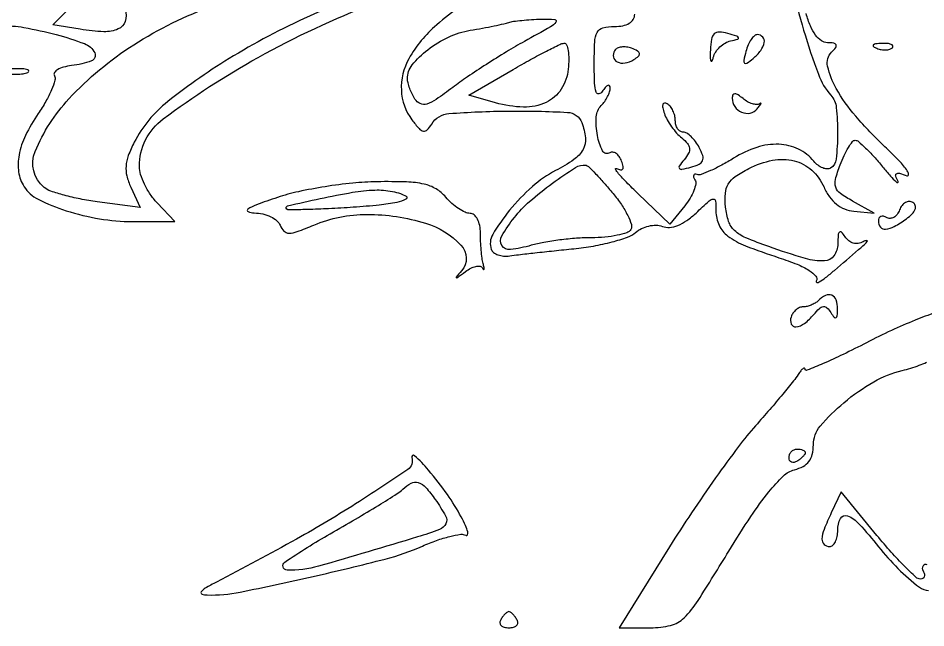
# Model space of a CAD drawing. Extents: x 4 to 800, y 0 to 528.
# Drawn here: x 180.1 to 291.9, y 0 to 75 of the extents above; entities that cross this region are included whole.
import ezdxf

# ---------------------------------------------------------------- set-up
doc = ezdxf.new("R2010")
doc.units = 0

msp = doc.modelspace()

# ---------------------------------------------------------------- linework, layer by layer
for points in [[(227, 79.389624, 0.032572), (216.578374, 75.566546, 0.031271), (206.592903, 70.377629, 0.032334), (198.489819, 64.757441, 0.106018), (194.372539, 59.753518, 0.02864), (193.639197, 58.111294, 0.071376), (193.352644, 56.831116, 0.080994), (193.454379, 55.621917, 0.04552), (193.942298, 54.227297), (195.079315, 51.731817), (189.814655, 52.430199, -0.015135), (187.705602, 52.775217, -0.017498), (185.721959, 53.234264, -0.016753), (184.081941, 53.734234, -0.09108), (183.274998, 54.186735, -0.328667), (182.173402, 58.630815, -0.089516), (186.324946, 65.098345, -0.063535), (194.31065, 71.752273, -0.0548), (204.109733, 76.586321, -0.025557), (210.003148, 78.394481, -0.01219), (217.738161, 80.142158, -0.011828), (225.326108, 81.477356, -0.036791), (230.5, 81.876413), (235.5, 81.89355)], [(242.418975, 72.161659, 0.009823), (240.200035, 70.880465, 0.006718), (237.729256, 69.342709, 0.006773), (235.387105, 67.795811, 0.013592), (233.589031, 66.50011, -0.012482), (231.552044, 65.02537, -0.076045), (230.384434, 64.461524, -0.180686), (229.586084, 64.509027, -0.148486), (228.935369, 65.070335, -0.028508), (228.587908, 65.695593, -0.024109), (228.291896, 66.391833, -0.024806), (228.083956, 67.054191, -0.060114), (228.015313, 67.561439, -0.174625), (228.602309, 69.267719, -0.059007), (230.50711, 71.136369, -0.055003), (233.075104, 72.703921, -0.068207), (235.746049, 73.535839, 0.004052), (237.25661, 73.801122, 0.004686), (238.691027, 74.078955, 0.004204), (239.900976, 74.335711, 0.027375), (240.5, 74.502946, -0.046983), (241.069832, 74.638226, -0.009882), (242.0875, 74.760347, -0.010275), (243.278125, 74.854743, -0.009574), (244.5, 74.902937, -0.022971), (246.150652, 74.860573, -0.595538), (246.296839, 74.537514, -0.101731), (245.640885, 73.9637, -0.002989)], [(265.317493, 71.102535, 0.010931), (265.304133, 70.172442, 0.09113), (265.38304, 69.760497, 0.651599), (265.509588, 69.754825, 0.05009), (265.673073, 70.188516, -0.078417), (265.970651, 70.860449, -0.058923), (266.486812, 71.484409, -0.059098), (267.132261, 71.968897, -0.080262), (267.811484, 72.228957, 0.014385), (268.698776, 72.44069, 0.446211), (268.789931, 72.620862, 0.229211), (268.580845, 72.815312, 0.007539), (267.455903, 73.142976, 0.053587), (266.400053, 73.314756, 0.206922), (265.790928, 73.089731, 0.163377), (265.450143, 72.442974, 0.031218)], [(269.695306, 70.942849, 0.01302), (269.435981, 69.834001, 0.253319), (269.534116, 69.50812, 0.363425), (269.817896, 69.483961, 0.020124), (270.578674, 70.065294, 0.057778), (271.52057, 71.051057, 0.11701), (271.950024, 72.027751, 0.227657), (271.765587, 72.703661, 0.217518), (271.116631, 73, 0.18499), (270.739542, 72.855541, 0.058693), (270.334727, 72.395712, 0.049464), (269.966194, 71.730253, 0.037801)], [(247.813358, 68.768055, -0.119092), (246.950683, 66.279728, -0.142366), (245.087216, 64.654635, -0.115714), (242.309949, 64.080255, -0.063293), (238.85535, 64.612553), (235.559147, 65.557891), (241.029574, 68.722691, -0.00527), (243.18444, 69.939211, -0.007432), (245.131986, 70.974356, -0.004626), (246.78297, 71.80145, -0.096831), (247.313358, 71.943746, -0.332328), (247.606946, 71.754471, -0.050118), (247.795744, 71.034091, -0.039792), (247.874898, 70.003056, -0.023437)], [(285.8125, 71.316886, 0.051402), (286.359369, 71.160852, 0.05415), (286.916927, 71.123424, 0.060344), (287.402231, 71.202593, 0.126455), (287.729167, 71.395833, 0.296942), (287.77538, 71.614691, 0.208169), (287.592839, 71.799335, 0.077125), (287.112848, 71.910055, 0.028489), (286.416667, 71.921053, 0.018894), (285.670344, 71.862007, 0.168741), (285.37858, 71.720685, 0.470617), (285.395823, 71.538436, 0.054073)], [(253.515713, 71.025424, 0.191013), (253.37394, 70.228674, 0.23802), (253.834197, 69.646206, 0.152732), (254.803525, 69.517896, 0.095806), (255.881592, 69.92682, 0.03936), (256.466726, 70.355474, 0.268353), (256.580022, 70.680389, 0.227867), (256.35823, 70.9802, 0.029854), (255.615871, 71.317163, 0.058511), (254.981629, 71.478786, 0.067768), (254.358823, 71.477104, 0.078711), (253.841624, 71.319872, 0.142196)], [(178.269032, 68.307009, 0.037336), (179.036634, 68.167106, 0.029507), (179.880008, 68.127736, 0.030339), (180.671085, 68.185595, 0.06278), (181.269032, 68.344063, 0.31318), (181.386009, 68.52287, 0.333666), (181.257153, 68.684921, 0.052471), (180.580113, 68.787295, 0.014395), (179.5, 68.805051, 0.012823), (178.431793, 68.764444, 0.080377), (177.900903, 68.643467, 0.597527), (177.883358, 68.48334, 0.087174)], [(268, 65.181462, 0.14952), (268.317467, 64.143574, 0.145714), (269.163916, 63.448203, 0.153455), (270.218058, 63.349036, 0.167778), (271.095466, 63.878799, 0.011454), (271.415111, 64.280415, 0.065134), (271.550331, 64.516998, 0.602896), (271.506274, 64.569738, 0.104625), (271.350343, 64.500343, -0.170249), (270.998296, 64.395306, -0.064341), (270.485536, 64.4864, -0.054147), (269.904727, 64.740574, -0.043033), (269.342009, 65.131121, 0.027438), (268.730002, 65.584757, 0.137229), (268.327326, 65.713855, 0.296551), (268.090481, 65.572178, 0.114277)], [(259.651191, 63.301938, 0.043441), (260.001137, 62.523163, 0.026645), (260.538081, 61.671313, 0.026609), (261.16447, 60.878886, 0.042322), (261.788121, 60.281256, -0.045494), (262.490501, 59.599597, -0.150229), (262.745425, 59.015011, -0.154055), (262.624914, 58.397462, -0.048612), (262.091234, 57.60993, 0.01799), (261.481947, 56.819579, 0.351755), (261.497957, 56.532457, 0.266756), (261.810966, 56.429685, 0.012914), (262.918957, 56.689058, 0.042697), (263.923729, 57.04575, 0.18842), (264.353828, 57.487656, 0.184205), (264.37569, 58.110978, 0.040555), (263.940925, 59.110384, 0.036702), (263.482751, 59.833498, 0.042433), (262.943285, 60.444925, 0.047181), (262.405612, 60.869794, 0.144606), (261.964816, 61, -0.147594), (261.596882, 61.111028, -0.098985), (261.283415, 61.423289, -0.082632), (261.072083, 61.890099, -0.065147), (261, 62.440983, 0.061228), (260.926678, 63.037497, 0.051131), (260.709615, 63.638145, 0.053261), (260.389924, 64.153342, 0.089092), (260.011454, 64.492921, 0.143719), (259.672428, 64.586053, 0.325756), (259.471602, 64.434263, 0.127526), (259.454243, 64.001157, 0.030476)], [(253.325374, 53.454269, -0.024226), (254.361215, 52.076648, -0.034208), (255.134442, 50.75055, -0.036496), (255.589447, 49.632637, -0.220249), (255.516357, 49.026466, -0.173561), (255.017106, 48.628061, -0.030135), (253.835278, 48.301524, -0.029635), (252.338103, 48.075144, -0.022708), (250.684381, 48, 0.01827), (248.841393, 47.932635, 0.012752), (246.77105, 47.727891, 0.012884), (244.793484, 47.429333, 0.025929), (243.256883, 47.073673, -0.037626), (240.695111, 46.543479, -0.296517), (239.652708, 47.044001, -0.275693), (239.642367, 48.245305, -0.034289), (241.174928, 50.495255, -0.047333), (243.057653, 52.471723, -0.02138), (245.860203, 54.702722, -0.015519), (248.699412, 56.639069, -0.177732), (250, 56.924065, -0.162868), (250.299297, 56.776161, -0.006194), (251.183079, 55.876573, -0.010563), (252.206502, 54.762519, -0.007184)], [(212, 52.958505, 0.006401), (209.416839, 52.059132, 0.059671), (208.365099, 51.528789, 0.59526), (208.39227, 51.225332, 0.09643), (209.143011, 51.061093, -0.050993), (210.195737, 50.928803, -0.054541), (211.175038, 50.586919, -0.061106), (211.941087, 50.099234, -0.129571), (212.349088, 49.532674, 0.105712), (212.80949, 48.825409, 0.200113), (213.428416, 48.572373, 0.086387), (214.436121, 48.754972, 0.011044), (216.492499, 49.561313, -0.098696), (223.023344, 50.878552, -0.075935), (230.231016, 49.794314, -0.126621), (234.606042, 47.09514, -0.390961), (234.671855, 43.920083, 0.003122), (234.014081, 43.167703, 0.585205), (234.042379, 43.089396, 0.203349), (234.19704, 43.126612, 0.001914), (235.152754, 43.839966, -0.041557), (235.817386, 44.258475, -0.066504), (236.447308, 44.485622, -0.094072), (236.946817, 44.498451, -0.231003), (237.238859, 44.291738, 0.061973), (237.374973, 44.102915, 0.618297), (237.446182, 44.123786, 0.094118), (237.443987, 44.354307, 0.012501), (237.336105, 44.831787, -0.029029), (237.206633, 45.508037, -0.010434), (237.098731, 46.482712, -0.01031), (237.024646, 47.558301, -0.012038), (237, 48.581787, 0.050867), (236.90562, 49.507093, 0.07082), (236.624658, 50.28965, 0.090911), (236.20998, 50.815844, 0.182498), (235.722241, 51, -0.110654), (235.113627, 51.136361, -0.037189), (234.31679, 51.5875, -0.034867), (233.481607, 52.234644, -0.033456), (232.732028, 53, 0.080747), (231.529448, 54.016117, 0.080193), (230.064151, 54.601995, 0.047825), (227.912055, 54.871858, 0.011086), (224.259787, 54.897412, 0.021241), (221.270634, 54.724896, 0.014183), (217.870063, 54.28554, 0.014294), (214.591397, 53.670484, 0.02706)], [(227.837181, 53.121789, -0.588776), (227.814616, 52.735835, -0.060268), (226.715239, 52.362027, -0.02646), (224.543527, 52.023898, -0.008826), (221.337181, 51.754262, -0.003904), (218.308595, 51.577078, -0.006124), (215.702292, 51.476996, -0.002071), (213.461821, 51.427714, -0.189975), (213.159984, 51.540509, -0.605548), (213.259004, 51.926239, -0.004547), (217.274115, 52.830176, -0.011072), (221.24337, 53.594385, -0.032853), (224, 53.877595, -0.031236), (225.055259, 53.850409, -0.026574), (226.158422, 53.693436, -0.027438), (227.149127, 53.441163, -0.065278)], [(288.611848, 51.430874, -0.069662), (288.308048, 50.88198, -0.099962), (287.893882, 50.513622, -0.123645), (287.43751, 50.381589, -0.148363), (287.007063, 50.495635, 0.081847), (286.622228, 50.653933, 0.160356), (286.295825, 50.624118, 0.182842), (286.078957, 50.413498, 0.110022), (286, 50.059017, 0.175195), (286.266017, 49.323119, 0.244767), (286.899481, 49.057562, 0.107964), (287.968517, 49.386181, 0.02952), (289.460361, 50.347357, 0.03914), (290.163155, 50.950955, 0.101146), (290.528494, 51.506955, 0.175131), (290.543944, 51.975128, 0.177702), (290.256275, 52.341613, 0.14238), (289.810766, 52.465255, 0.12404), (289.341459, 52.34093, 0.10245), (288.918789, 51.977656, 0.072685)], [(278.583333, 40.25, -0.060298), (278.216992, 39.962764, -0.039065), (277.735417, 39.720312, -0.038959), (277.219703, 39.554865, -0.058206), (276.75, 39.5, 0.103817), (276.304716, 39.406537, 0.070354), (275.8625, 39.132812, 0.066536), (275.490331, 38.727815, 0.072264), (275.25, 38.25, 0.178912), (275.277961, 37.385384, 0.334329), (275.847603, 37.044623, 0.136842), (276.91292, 37.467893, 0.057033), (278.039284, 38.547334, -0.02978), (278.736679, 39.292543, -0.161609), (279.230994, 39.524376, -0.223661), (279.670198, 39.37786, -0.060935), (280.146416, 38.797334, 0.026719), (280.556352, 38.221561, 0.363269), (280.790849, 38.173596, 0.254304), (280.947765, 38.414352, 0.017705), (280.984687, 39.25, 0.084025), (280.809254, 40.344692, 0.215664), (280.274162, 40.917482, 0.214899), (279.489021, 40.894888, 0.083511)], [(228.535198, 20.940042, -0.336112), (228.057158, 19.494122, -0.008969), (222.101721, 15.549109, -0.014611), (214.334292, 10.915217, -0.007839), (204.5, 5.631721, 0.011051), (203.115003, 4.876126, 0.105559), (202.616908, 4.428693, 0.50114), (202.700854, 4.157825, 0.080027), (203.342916, 4.040038, 0.054917), (207.414024, 4.399234, 0.006371), (216.382036, 6.315089, 0.007184), (225.271639, 8.467716, 0.040998), (229.858685, 10.058893, -0.018409), (231.59908, 10.752079, -0.024768), (233.223093, 11.241471, -0.023362), (234.568595, 11.509251, -0.177662), (235.191282, 11.381781, 0.455309), (235.399131, 11.446292, 0.165681), (235.429687, 11.796826, 0.046055), (235.158745, 12.578965, 0.016422), (234.635254, 13.639935, 0.031477), (232.924452, 16.404612, 0.019756), (230.602956, 19.417077, 0.035952), (228.899469, 21.181057, 0.772492)], [(277, 21.559017, -0.151918), (276.934461, 21.34829, -0.038439), (276.70625, 21.066025, -0.035638), (276.382774, 20.768994, -0.029505), (276, 20.5, -0.082592), (275.6179, 20.343488, -0.161196), (275.29375, 20.3746, -0.182303), (275.078288, 20.586039, -0.108972), (275, 20.940983, -0.093332), (275.076123, 21.345238, -0.09642), (275.29375, 21.688914, -0.099167), (275.618444, 21.918938, -0.105053), (276, 22, -0.042167), (276.382849, 21.967655, -0.061769), (276.70625, 21.870461, -0.081139), (276.92554, 21.727648, -0.210953)], [(231.443296, 15.777494, -0.024155), (232.712388, 13.765407, -0.244566), (232.745637, 12.80751, -0.194833), (231.969285, 12.0973, -0.015155), (229.25, 11.178674, -0.004015), (217.052398, 7.572662, -0.0792), (213.185802, 7.101149, -0.724405), (212.903067, 8.083512, -0.019814), (218.5, 11.573623, 0.00343), (221.633614, 13.387883, 0.004689), (224.429063, 15.067547, 0.003106), (226.750086, 16.51187, 0.05354), (227.45, 17.066186, -0.076855), (228.465151, 17.79613, -0.198068), (229.348412, 17.865975, -0.133629), (230.26357, 17.269205, -0.029071)], [(239.5, 1, 0.146489), (239.397987, 0.620597, 0.191582), (239.538811, 0.29375, 0.134005), (239.925364, 0.072951, 0.063222), (240.5, 0, 0.063222), (241.074636, 0.072951, 0.134005), (241.461189, 0.29375, 0.191582), (241.602013, 0.620597, 0.146489), (241.5, 1, 0.025622), (241.235369, 1.382847, 0.032351), (240.951311, 1.70625, 0.033983), (240.686704, 1.937141, 0.163822), (240.5, 2, 0.163822), (240.313296, 1.937141, 0.033983), (240.048689, 1.70625, 0.032351), (239.764631, 1.382847, 0.025622)]]:
    msp.add_lwpolyline(points, format="xyb", close=True)
for points in [[(193.269471, 76.077544, -0.140452), (193.235463, 74.618315, -0.21748), (192.40826, 73.695227, -0.113804), (190.630393, 73.362146, -0.02987), (187.727604, 73.656778), (184.339878, 74.20653), (190.169939, 80.091155, 0.01451)], [(237.659293, 78.666359, 0.034224), (231.617689, 74.203513, 0.088706), (228.187371, 70.040508, 0.139809), (227.259032, 66.153506, 0.152095), (228.571288, 62.504871, 0.01976), (229.438683, 61.446694, 0.160861), (229.972882, 61.136812, 0.258559), (230.44417, 61.282276, 0.053002), (230.997637, 61.996177, -0.24016), (233.12494, 63.288263, -0.016285), (240.42223, 63.593987, -0.015295), (247.736609, 63.438293, -0.296093), (249.487346, 62.168213, -0.068334), (249.927574, 60.296468, -0.150081), (249.633464, 58.870465, -0.116082), (248.509922, 57.621207, -0.032719), (246.25, 56.261052, 0.062642), (243.390831, 54.298723, 0.039871), (240.593675, 51.382053, 0.037391), (238.512853, 48.405092, 0.222928), (238.334855, 46.568322, 0.148089), (238.621393, 46.180336, 0.076342), (239.159398, 45.894579, 0.065091), (239.855615, 45.749193, 0.05509), (240.607629, 45.774924, -0.007041), (241.693461, 45.917092, -0.001287), (243.706616, 46.146641, -0.001384), (246.064124, 46.402708, -0.001257), (248.5, 46.65428, 0.018495), (250.91474, 46.988134, 0.020672), (253.209081, 47.49087, 0.020493), (255.112707, 48.075624, 0.094353), (256.105382, 48.653467, -0.067657), (256.845404, 49.138515, -0.055899), (257.737236, 49.447391, -0.057836), (258.638898, 49.543493, -0.089499), (259.406263, 49.397597, 0.116136), (260.281628, 49.278547, 0.070831), (261.300465, 49.525165, 0.057492), (262.409327, 50.122004, 0.036405), (263.550881, 51.0478, -0.005098), (265.17819, 52.545638, -0.159454), (265.671266, 52.764385, -0.417739), (265.944516, 52.538814, -0.022324), (266, 51.296759, 0.109685), (266.38966, 49.541864, 0.124685), (267.477282, 48.210795, 0.066975), (269.638618, 47.019157, 0.013695), (273.757756, 45.549375, -0.016334), (275.999664, 44.736057, -0.045072), (277.495689, 43.974692, -0.078662), (278.292716, 43.27868, -0.313852), (278.346505, 42.667057, 0.529837), (278.422024, 42.512286, 0.170055), (278.7292, 42.572798, 0.032985), (279.510564, 43.104309, 0.010824), (280.58875, 43.98502, 0.001325), (283.570186, 46.543638, 0.017822), (284.625707, 47.522071, 0.702596), (284.564705, 47.652563, 0.106869), (284.138197, 47.518589, -0.091885), (283.529106, 47.307213, -0.103987), (282.912265, 47.342073, -0.101734), (282.351451, 47.624449, -0.084441), (281.903509, 48.121885, 0.040224), (281.478445, 48.686856, 0.429146), (281.220717, 48.695783, 0.184504), (281.054109, 48.332276, 0.014514), (281.015313, 47.25, -0.156642), (280.532353, 45.780648, -0.229472), (279.353047, 45.149594, -0.082497), (277.034415, 45.439575, -0.012019), (272.5, 46.907479, -0.016069), (269.680156, 47.99876, -0.085334), (268.294091, 48.890394, -0.127779), (267.56499, 50.01616, -0.055451), (267.190839, 51.773701, -0.041728), (267.164189, 53.48669, -0.118964), (267.519497, 54.616601, -0.107652), (268.376361, 55.525462, -0.030787), (270.048543, 56.525102, -0.071278), (272.968789, 57.541489, -0.10968), (275.633079, 57.472557, -0.123401), (277.800821, 56.316547, -0.106186), (279.312925, 54.215155, 0.051776), (279.985519, 53.028423, 0.069657), (280.833837, 52.132603, 0.074572), (281.84569, 51.546966, 0.07141), (283, 51.272766), (285.5, 51.045531), (282.832586, 52.511432, -0.028509), (281.321549, 53.457739, -0.157495), (280.754293, 54.216667, -0.149001), (280.721656, 55.187219, -0.024683), (281.301824, 56.988666, -0.01926), (281.788794, 58.142267, -0.027939), (282.312642, 59.115421, -0.026938), (282.807527, 59.833321, -0.232401), (283.14676, 60, -0.179999), (283.548832, 59.850408, -0.013269), (284.432499, 59.045312, -0.017124), (285.453194, 57.995024, -0.012095), (286.529134, 56.75, 0.006621), (287.512416, 55.586694, 0.022851), (288.192798, 54.871795, 0.229039), (288.381898, 54.810359, 0.523519), (288.437567, 54.919939, -0.038432), (288.13837, 55.594081, -0.344518), (288.23438, 55.881213, -0.22053), (288.608905, 55.937981, -0.020684), (289.514776, 55.632704, 0.581677), (289.731187, 55.810324, 0.120048), (289.478718, 56.392637, 0.030828), (288.43392, 57.608944, 0.011044), (286.804171, 59.212765, -0.025831), (283.208891, 62.966404, -0.049892), (280.819952, 66.366316, -0.071378), (279.753669, 69.113114, -0.258852), (280.251244, 70.851244, 0.033055), (280.750722, 71.421521, 0.273222), (280.790264, 71.75, 0.26381), (280.520466, 71.951425, 0.03137), (279.747004, 72, -0.154291), (278.98568, 72.24066, -0.080952), (278.268339, 72.941671, -0.059672), (277.62887, 74.068548, -0.031899), (277.104476, 75.583788, -0.038603)], [(275.34026, 79.050863, 0.015969), (276.802702, 73.531005, 0.015981), (278.614647, 68.115662, 0.093246), (280.155367, 65.55, -0.157345), (280.821611, 64.036282, -0.0268), (280.977587, 60.849365, -0.024221), (280.809158, 57.681443, -0.233002), (280.113307, 56.570027, -0.156967), (279.687845, 56.464926, -0.080781), (279.147997, 56.591568, -0.067334), (278.579639, 56.921606, -0.054431), (278.072289, 57.412897, 0.107887), (276.15826, 58.908008, 0.1028), (273.761304, 59.502996, 0.088811), (271.034245, 59.122234, 0.059874), (268.178071, 57.793314, -0.014223), (266.709179, 56.939265, -0.019476), (265.338287, 56.261323, -0.016566), (264.184716, 55.790938, -0.168829), (263.67567, 55.780986, 0.103023), (263.406807, 55.810581, 0.282645), (263.260622, 55.700232, 0.182334), (263.257665, 55.464905, 0.051403), (263.42031, 55.128941, -0.185968), (263.515722, 54.621459, -0.04907), (263.283415, 53.813456, -0.042893), (262.815612, 52.878092, -0.032805), (262.155306, 51.943467), (260.321332, 49.678605), (256.410666, 53.428279, -0.006758), (254.990089, 54.827711, -0.017345), (254.012581, 55.888217, -0.051328), (253.635318, 56.430948, -0.741905), (253.738546, 56.537038, 0.060511), (254.245803, 56.348041, 0.305878), (254.514426, 56.448508, 0.213971), (254.58253, 56.788612, 0.035628), (254.383761, 57.442319, 0.059552), (254.092658, 57.994217, 0.090381), (253.710364, 58.377117, 0.119923), (253.300973, 58.534592, 0.172192), (252.924532, 58.453358, -0.438326), (252.042856, 58.699869, -0.073442), (251.411865, 60.570454, -0.056947), (251.260918, 62.891406, -0.186253), (251.873216, 64.273216, 0.041792), (252.303277, 64.781877, 0.036575), (252.664509, 65.377445, 0.038334), (252.910649, 65.967064, 0.083547), (252.984687, 66.45, 0.172502), (252.889554, 66.705667, 0.33739), (252.689119, 66.750938, 0.112638), (252.375355, 66.51093, 0.029944), (252, 66, -0.212321), (251.578012, 65.72435, -0.375494), (251.248894, 65.929865, -0.063395), (251.064582, 67.019476, -0.009431), (251.015313, 69.25, -0.011343), (251.071036, 72.113029, -0.110396), (251.383105, 73.276531, -0.214861), (252.085289, 73.827783, -0.060643), (253.5, 74, 0.04716), (254.543379, 74.09863, 0.088208), (255.333333, 74.4, 0.118484), (255.822179, 74.88002, 0.140575), (256, 75.5, 0.131934)], [(177.953654, 74.066238, -0.057044), (180.782736, 73.884689, -0.019958), (184.768718, 73.001884, -0.025983), (188.229146, 71.894087, -0.189767), (189.494408, 70.746072, -0.445707), (189.104293, 69.768463, -0.058781), (186.655927, 69.181942, 0.034575), (185.664556, 68.994549, 0.067505), (184.922208, 68.688754, 0.117073), (184.535878, 68.322566, 0.290981), (184.531124, 67.949641, -0.214121), (184.606512, 67.380539, -0.027969), (184.18168, 66.202444, -0.028505), (183.482888, 64.788516, -0.020213), (182.548078, 63.285565, 0.035421), (180.982588, 60.589245, 0.065933), (180.180454, 58.197172, 0.083914), (180.129238, 56.101624, 0.106176), (180.800358, 54.288787, 0.137295), (182.530699, 52.734673, 0.036989), (185.983396, 51.335699, 0.036364), (190.100508, 50.335478, 0.041431), (194.142195, 50), (199.348628, 50), (197.174314, 52.314451, -0.040729), (196.342184, 53.358816, -0.034599), (195.638705, 54.581246, -0.036038), (195.154182, 55.790905, -0.077387), (195, 56.781118, -0.236723), (197.928949, 62.620895, -0.033136), (209.610654, 70.187397, -0.036476), (223.888797, 76.832769, -0.05077)], [(293.020399, 38.786466, 0.01168), (290.527393, 37.851753, 0.013097), (287.605349, 36.587764, 0.010769), (284.553811, 35.091074, -0.006538), (281.655321, 33.638898, -0.011453), (279.214434, 32.523955, -0.005792), (277.211823, 31.691423, -0.523781), (276.984687, 31.841074, 0.345047), (276.89379, 31.951715, 0.225017), (276.724586, 31.913145, 0.063476), (276.44879, 31.632807, 0.021383), (276.12074, 31.161121, -0.028753), (275.55846, 30.377531, -0.003608), (274.232989, 28.762118, -0.004234), (272.62761, 26.866982, -0.003502), (270.886053, 24.874432, 0.019831), (268.778208, 22.297652, 0.007031), (265.963975, 18.453319, 0.006965), (262.988614, 14.140625, 0.008141), (260.289182, 9.963311), (254.078364, 0), (257.955472, 0, 0.061392), (260.423522, 0.304186, 0.133197), (262.077682, 1.229665, 0.057352), (263.801705, 3.356013, 0.004698), (267.590364, 9.435282, -0.009448), (270.313369, 13.713518, -0.023301), (272.512426, 16.715052, -0.029759), (274.314276, 18.694784, -0.132517), (275.674074, 19.454334, 0.061998), (276.737853, 19.866619, 0.107166), (277.456053, 20.480316, 0.105065), (277.86433, 21.345709, 0.057929), (278, 22.51278, -0.177446), (278.841253, 24.808591, -0.042918), (281.756804, 27.707523, -0.043627), (285.431463, 30.273388, -0.072303), (288.939339, 31.666356, 0.016167), (289.993027, 31.953415, 0.015479), (291.041556, 32.311702, 0.01562), (291.946233, 32.685117, 0.052299)], [(292.007926, 7.739774, 0.403073), (291.504635, 7.618777, 0.288131), (291.5, 7, -0.070723), (291.667397, 6.61733, -0.145897), (291.661378, 6.29375, -0.18955), (291.487743, 6.080345, -0.128993), (291.181495, 6, -0.189277), (290.633129, 6.2153, -0.009544), (289.223475, 7.574955, -0.014196), (287.590225, 9.307268, -0.009705), (285.831035, 11.361548), (281.417115, 16.723096), (280.208557, 14.162184, 0.015898), (279.32107, 12.115458, 0.082004), (279.060047, 10.912709, 0.22004), (279.319168, 10.269768, 0.190897), (280, 10, 0.191087), (280.381882, 10.151477, 0.088204), (280.70625, 10.5875, 0.068025), (280.926307, 11.234582, 0.048028), (281, 12, -0.115755), (281.345185, 13.471032, -0.391413), (282.187689, 13.791681, -0.113601), (283.650988, 12.77171, -0.016496), (286.013455, 9.983012, 0.029645), (288.416343, 7.293246, 0.03255), (291.050623, 4.995261, 0.151721), (292.185477, 4.579593, 0.604308)]]:
    msp.add_lwpolyline(points, format="xyb")

doc.saveas('drawing.dxf')
